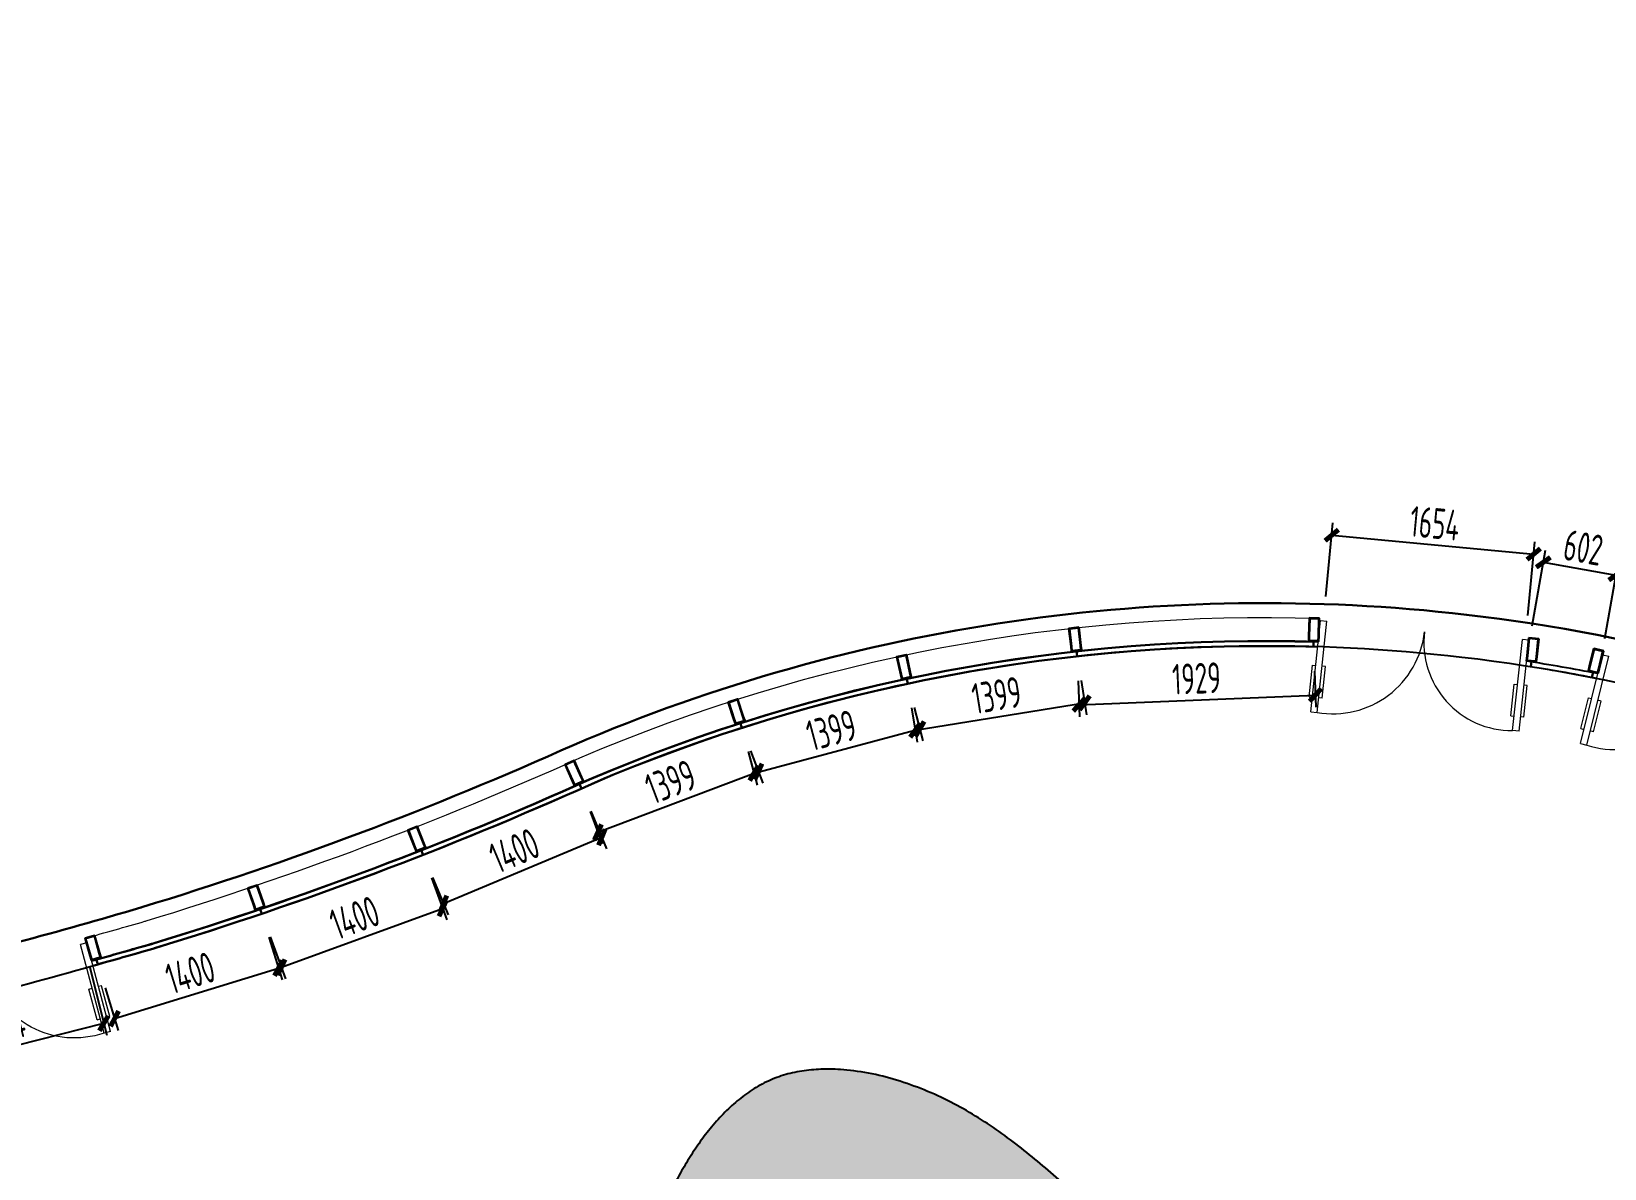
# Model space of a CAD drawing. Extents: x -936 to 12807311, y 101 to 1511157.
# Drawn here: x 12292821 to 12305648, y 1233071 to 1242342 of the extents above; entities that cross this region are included whole.
import ezdxf

# ---------------------------------------------------------------- set-up
doc = ezdxf.new("R2010")
doc.units = 0
doc.header["$LTSCALE"] = 1000
doc.header["$MEASUREMENT"] = 0
for name, color, linetype, lineweight in [('PX-GLAZ-F2$0$PX-GLAZ-F2$0$_EDO-ALUMINIUM-SECTION', 90, 'Continuous', 30), ('PX-GLAZ-F2$0$PX-GLAZ-F2$0$_EDO-ALUMINIUM-VIEW', 94, 'Continuous', 18), ('PX-GLAZ-F2$0$PX-GLAZ-F2$0$_EDO-GLASS-SECTION', 130, 'Continuous', 30), ('PX-GLAZ-F2$0$PX-GLAZ-F2$0$PX-GLAZ-F2$0$板边线', 36, 'Continuous', 30), ('PX-GLAZ-F2$0$PX-GLAZ-F2$0$WINDOW', 4, 'Continuous', 5)]:
    doc.layers.add(name, color=color, linetype=linetype, lineweight=lineweight)
for name, color, linetype in [('PX-GLAZ-F2$0$PX-GLAZ-F2$0$CURTWALL', 4, 'Continuous'), ('PX-GLAZ-F2$0$PX-GLAZ-F2$0$PX-GLAZ-F2$0$幕墙线', 104, 'Continuous'), ('PX-GLAZ-F2$0$PX-GLAZ-F2$0$绿化', 3, 'Continuous'), ('PX-GLAZ-F2$0$PX-PLAN-F2-T1$0$A-DIMS-150', 1, 'Continuous'), ('PX-GLAZ-F2$0$绿化', 3, 'Continuous')]:
    doc.layers.add(name, color=color, linetype=linetype)
doc.styles.add('PX-GLAZ-F2$0$PX-PLAN-F2-T1$0$XD2008_T3', font='xd-hzs.shx', dxfattribs={"width": 0.7, "bigfont": 'xd-hztxt.shx'})
doc.dimstyles.new('PX-GLAZ-F2$0$PX-PLAN-F2-T1$0$XD300$0&&100', dxfattribs={"dimtxt": 250, "dimasz": 100, "dimexe": 100, "dimexo": 200, "dimgap": 50, "dimtad": 1, "dimdec": 0, "dimzin": 0, "dimdsep": 46, "dimtxsty": 'PX-GLAZ-F2$0$PX-PLAN-F2-T1$0$XD2008_T3', "dimblk": 'PX-GLAZ-F2$0$PX-PLAN-F2-T1$0$_ArchTick', "dimcen": 0.09, "dimclrt": 4, "dimazin": 2, "dimtfac": 1, "dimtdec": 0, "dimtix": 1, "dimtmove": 2, "dimatfit": 3, "dimfxl": 0, "dimtolj": 1, "dimtzin": 0, "dimarcsym": 0})

# ---------------------------------------------------------------- blocks, each defined once
blk = doc.blocks.new('PX-GLAZ-F2$0$PX-GLAZ-F2$0$$DorLib2D$00000011')
for p, q in [((-0.5333, 0.4576), (-0.5333, -0.009)), ((-0.5333, 0.4576), (-0.5, 0.4576)), ((-0.5, 0.4576), (-0.5, -0.009)), ((0.5001, 0.4709), (0.5001, 0.0042)), ((0.5334, 0.4709), (0.5001, 0.4709)), ((0.5334, 0.4709), (0.5334, 0.0042)), ((-0.55, 0.3829), (-0.5333, 0.3829)), ((-0.4833, 0.3829), (-0.5, 0.3829)), ((0.4834, 0.3962), (0.5001, 0.3962)), ((0.5501, 0.3962), (0.5334, 0.3962)), ((-0.55, 0.2213), (-0.5333, 0.2213)), ((-0.4833, 0.2213), (-0.5, 0.2213)), ((0.4834, 0.2346), (0.5001, 0.2346)), ((0.5501, 0.2346), (0.5334, 0.2346)), ((0.5334, 0.0042), (0.5001, 0.0042)), ((-0.5333, -0.009), (-0.5, -0.009))]:
    blk.add_line(p, q)
at = {"lineweight": 13}
for p, q in [((-0.55, 0.3829), (-0.55, 0.2213)), ((-0.4833, 0.3829), (-0.4833, 0.2213)), ((0.4834, 0.3962), (0.4834, 0.2346)), ((0.5501, 0.3962), (0.5501, 0.2346))]:
    blk.add_line(p, q, dxfattribs=at)
for centre, radius, start, end in [((-0.4495, 0.0109), 0.4496, 359.14966, 96.44547), ((0.4685, 0.0035), 0.4685, 86.13105, 179.90772)]:
    blk.add_arc(centre, radius, start, end, dxfattribs=at)
blk = doc.blocks.new('PX-GLAZ-F2$0$PX-GLAZ-F2$0$标准块')
at = {"layer": 'PX-GLAZ-F2$0$PX-GLAZ-F2$0$_EDO-ALUMINIUM-SECTION'}
blk.add_line((0, 0), (0, -46, 0), dxfattribs=at)
at = {"layer": 'PX-GLAZ-F2$0$PX-GLAZ-F2$0$_EDO-ALUMINIUM-SECTION', "extrusion": (1.58294e-17, 0.001776, 0.999998)}
for points in [[(40, -49), (40, -85), (40, -233), (-40, -233), (-40, -85), (-40, -46), (40, -46)], [(37, -49), (37, -85), (37, -85), (37, -230), (-37, -230), (-37, -85), (-37, -85), (-37, -49), (37, -49)]]:
    blk.add_lwpolyline(points, close=True, dxfattribs=at)
blk = doc.blocks.new('PX-GLAZ-F2$0$PX-PLAN-F2-T1$0$_ArchTick')
at = {"color": 0, "linetype": 'ByBlock', "const_width": 0.4}
blk.add_lwpolyline([(-0.5, -0.5), (0.5, 0.5)], dxfattribs=at)
blk = doc.blocks.new('*D641')
at = {"layer": 'Defpoints', "color": 0, "transparency": 16777216}
for p in [(12305071, 1238081), (12303359, 1237536), (12305005, 1237381)]:
    blk.add_point(p, dxfattribs=at)
at = {"layer": 'PX-GLAZ-F2$0$PX-PLAN-F2-T1$0$A-DIMS-150', "color": 0, "lineweight": -2, "transparency": 16777216}
for p, q in [((12303377, 1237735), (12303433, 1238335)), ((12303424, 1238235), (12305071, 1238081)), ((12305024, 1237580), (12305080, 1238180))]:
    blk.add_line(p, q, dxfattribs=at)
at = {"layer": 'PX-GLAZ-F2$0$PX-PLAN-F2-T1$0$A-DIMS-150', "color": 0, "lineweight": -2, "transparency": 16777216, "xscale": 100, "yscale": 100, "zscale": 100}
for p, rotation in [((12303424, 1238235), 174.6433911364556), ((12305071, 1238081), 354.6433911364556)]:
    blk.add_blockref('PX-GLAZ-F2$0$PX-PLAN-F2-T1$0$_ArchTick', p, dxfattribs=dict(at, rotation=rotation))
at = {"layer": 'PX-GLAZ-F2$0$PX-PLAN-F2-T1$0$A-DIMS-150', "color": 4, "transparency": 16777216, "insert": (12304264, 1238332), "char_height": 250, "attachment_point": 5, "rotation": 354.6434, "style": 'PX-GLAZ-F2$0$PX-PLAN-F2-T1$0$XD2008_T3'}
blk.add_mtext('\\A1;1654', dxfattribs=at)
blk = doc.blocks.new('*D689')
at = {"layer": 'Defpoints', "color": 0, "transparency": 16777216}
for p in [(12293247, 1234904, 41), (12291644, 1234500, 41), (12293411, 1234255)]:
    blk.add_point(p, dxfattribs=at)
at = {"layer": 'PX-GLAZ-F2$0$PX-PLAN-F2-T1$0$A-DIMS-150', "color": 0, "lineweight": -2, "transparency": 16777216}
for p, q in [((12293296, 1234710), (12293435, 1234158)), ((12291693, 1234306), (12291831, 1233754)), ((12291807, 1233851), (12293411, 1234255))]:
    blk.add_line(p, q, dxfattribs=at)
at = {"layer": 'PX-GLAZ-F2$0$PX-PLAN-F2-T1$0$A-DIMS-150', "color": 0, "lineweight": -2, "transparency": 16777216, "xscale": 100, "yscale": 100, "zscale": 100}
for p, rotation in [((12293411, 1234255), 14.13060398115259), ((12291807, 1233851), 194.1306039811525)]:
    blk.add_blockref('PX-GLAZ-F2$0$PX-PLAN-F2-T1$0$_ArchTick', p, dxfattribs=dict(at, rotation=rotation))
at = {"layer": 'PX-GLAZ-F2$0$PX-PLAN-F2-T1$0$A-DIMS-150', "color": 4, "transparency": 16777216, "insert": (12292566, 1234223), "char_height": 250, "attachment_point": 5, "rotation": 14.1306, "style": 'PX-GLAZ-F2$0$PX-PLAN-F2-T1$0$XD2008_T3'}
blk.add_mtext('\\A1;1654', dxfattribs=at)
blk = doc.blocks.new('*D668')
at = {"layer": 'Defpoints', "color": 0, "transparency": 16777216}
for p in [(12305741, 1237909), (12305023, 1237301, 41), (12305616, 1237196, 41)]:
    blk.add_point(p, dxfattribs=at)
at = {"layer": 'PX-GLAZ-F2$0$PX-PLAN-F2-T1$0$A-DIMS-150', "color": 0, "lineweight": -2, "transparency": 16777216}
for p, q in [((12305058, 1237497), (12305166, 1238112)), ((12305149, 1238014), (12305741, 1237909)), ((12305650, 1237393), (12305759, 1238008))]:
    blk.add_line(p, q, dxfattribs=at)
at = {"layer": 'PX-GLAZ-F2$0$PX-PLAN-F2-T1$0$A-DIMS-150', "color": 0, "lineweight": -2, "transparency": 16777216, "xscale": 100, "yscale": 100, "zscale": 100}
for p, rotation in [((12305149, 1238014), 170.0166502188412), ((12305741, 1237909), 350.0166502188412)]:
    blk.add_blockref('PX-GLAZ-F2$0$PX-PLAN-F2-T1$0$_ArchTick', p, dxfattribs=dict(at, rotation=rotation))
at = {"layer": 'PX-GLAZ-F2$0$PX-PLAN-F2-T1$0$A-DIMS-150', "color": 4, "transparency": 16777216, "insert": (12305475, 1238134), "char_height": 250, "attachment_point": 5, "rotation": 350.0167, "style": 'PX-GLAZ-F2$0$PX-PLAN-F2-T1$0$XD2008_T3'}
blk.add_mtext('\\A1;602', dxfattribs=at)
blk = doc.blocks.new('*D594')
at = {"layer": 'Defpoints', "color": 0, "transparency": 16777216}
for p in [(12298614, 1236665, 41), (12298749, 1236308), (12297305, 1236169, 41)]:
    blk.add_point(p, dxfattribs=at)
at = {"layer": 'PX-GLAZ-F2$0$PX-PLAN-F2-T1$0$A-DIMS-150', "color": 0, "lineweight": -2, "transparency": 16777216}
for p, q in [((12298685, 1236477), (12298785, 1236214)), ((12297440, 1235813), (12298749, 1236308)), ((12297376, 1235982), (12297476, 1235719))]:
    blk.add_line(p, q, dxfattribs=at)
at = {"layer": 'PX-GLAZ-F2$0$PX-PLAN-F2-T1$0$A-DIMS-150', "color": 0, "lineweight": -2, "transparency": 16777216, "xscale": 100, "yscale": 100, "zscale": 100}
for p, rotation in [((12298749, 1236308), 20.7184606398717), ((12297440, 1235813), 200.7184606398717)]:
    blk.add_blockref('PX-GLAZ-F2$0$PX-PLAN-F2-T1$0$_ArchTick', p, dxfattribs=dict(at, rotation=rotation))
at = {"layer": 'PX-GLAZ-F2$0$PX-PLAN-F2-T1$0$A-DIMS-150', "color": 4, "transparency": 16777216, "insert": (12298033, 1236224), "char_height": 250, "attachment_point": 5, "rotation": 20.7185, "style": 'PX-GLAZ-F2$0$PX-PLAN-F2-T1$0$XD2008_T3'}
blk.add_mtext('\\A1;1399', dxfattribs=at)
blk = doc.blocks.new('*D595')
at = {"layer": 'Defpoints', "color": 0, "transparency": 16777216}
for p in [(12299967, 1237025, 41), (12298614, 1236665, 41), (12300065, 1236655)]:
    blk.add_point(p, dxfattribs=at)
at = {"layer": 'PX-GLAZ-F2$0$PX-PLAN-F2-T1$0$A-DIMS-150', "color": 0, "lineweight": -2, "transparency": 16777216}
for p, q in [((12300018, 1236831), (12300091, 1236558)), ((12298713, 1236295), (12300065, 1236655)), ((12298666, 1236471), (12298738, 1236198))]:
    blk.add_line(p, q, dxfattribs=at)
at = {"layer": 'PX-GLAZ-F2$0$PX-PLAN-F2-T1$0$A-DIMS-150', "color": 0, "lineweight": -2, "transparency": 16777216, "xscale": 100, "yscale": 100, "zscale": 100}
for p, rotation in [((12300065, 1236655), 14.91562005188914), ((12298713, 1236295), 194.9156200518891)]:
    blk.add_blockref('PX-GLAZ-F2$0$PX-PLAN-F2-T1$0$_ArchTick', p, dxfattribs=dict(at, rotation=rotation))
at = {"layer": 'PX-GLAZ-F2$0$PX-PLAN-F2-T1$0$A-DIMS-150', "color": 4, "transparency": 16777216, "insert": (12299344, 1236644), "char_height": 250, "attachment_point": 5, "rotation": 14.9156, "style": 'PX-GLAZ-F2$0$PX-PLAN-F2-T1$0$XD2008_T3'}
blk.add_mtext('\\A1;1399', dxfattribs=at)
blk = doc.blocks.new('*D596')
at = {"layer": 'Defpoints', "color": 0, "transparency": 16777216}
for p in [(12301348, 1237248, 41), (12299967, 1237025, 41), (12301409, 1236868)]:
    blk.add_point(p, dxfattribs=at)
at = {"layer": 'PX-GLAZ-F2$0$PX-PLAN-F2-T1$0$A-DIMS-150', "color": 0, "lineweight": -2, "transparency": 16777216}
for p, q in [((12301380, 1237050), (12301425, 1236770)), ((12299998, 1236827), (12300044, 1236547)), ((12300028, 1236645), (12301409, 1236868))]:
    blk.add_line(p, q, dxfattribs=at)
at = {"layer": 'PX-GLAZ-F2$0$PX-PLAN-F2-T1$0$A-DIMS-150', "color": 0, "lineweight": -2, "transparency": 16777216, "xscale": 100, "yscale": 100, "zscale": 100}
for p, rotation in [((12301409, 1236868), 9.167230381192585), ((12300028, 1236645), 189.1672303811926)]:
    blk.add_blockref('PX-GLAZ-F2$0$PX-PLAN-F2-T1$0$_ArchTick', p, dxfattribs=dict(at, rotation=rotation))
at = {"layer": 'PX-GLAZ-F2$0$PX-PLAN-F2-T1$0$A-DIMS-150', "color": 4, "transparency": 16777216, "insert": (12300691, 1236930), "char_height": 250, "attachment_point": 5, "rotation": 9.1672, "style": 'PX-GLAZ-F2$0$PX-PLAN-F2-T1$0$XD2008_T3'}
blk.add_mtext('\\A1;1399', dxfattribs=at)
blk = doc.blocks.new('*D597')
at = {"layer": 'Defpoints', "color": 0, "transparency": 16777216}
for p in [(12303275, 1237326, 41), (12301348, 1237248, 41), (12303291, 1236932)]:
    blk.add_point(p, dxfattribs=at)
at = {"layer": 'PX-GLAZ-F2$0$PX-PLAN-F2-T1$0$A-DIMS-150', "color": 0, "lineweight": -2, "transparency": 16777216}
for p, q in [((12303283, 1237126), (12303295, 1236832)), ((12301356, 1237048), (12301368, 1236753)), ((12301364, 1236853), (12303291, 1236932))]:
    blk.add_line(p, q, dxfattribs=at)
at = {"layer": 'PX-GLAZ-F2$0$PX-PLAN-F2-T1$0$A-DIMS-150', "color": 0, "lineweight": -2, "transparency": 16777216, "xscale": 100, "yscale": 100, "zscale": 100}
for p, rotation in [((12303291, 1236932), 2.3223381693336), ((12301364, 1236853), 182.3223381693336)]:
    blk.add_blockref('PX-GLAZ-F2$0$PX-PLAN-F2-T1$0$_ArchTick', p, dxfattribs=dict(at, rotation=rotation))
at = {"layer": 'PX-GLAZ-F2$0$PX-PLAN-F2-T1$0$A-DIMS-150', "color": 4, "transparency": 16777216, "insert": (12302321, 1237067), "char_height": 250, "attachment_point": 5, "rotation": 2.3223, "style": 'PX-GLAZ-F2$0$PX-PLAN-F2-T1$0$XD2008_T3'}
blk.add_mtext('\\A1;1929', dxfattribs=at)
blk = doc.blocks.new('*D598')
at = {"layer": 'Defpoints', "color": 0, "transparency": 16777216}
for p in [(12294699, 1235149, 41), (12293362, 1234736, 41), (12294836, 1234705)]:
    blk.add_point(p, dxfattribs=at)
at = {"layer": 'PX-GLAZ-F2$0$PX-PLAN-F2-T1$0$A-DIMS-150', "color": 0, "lineweight": -2, "transparency": 16777216}
for p, q in [((12294758, 1234958), (12294866, 1234610)), ((12293499, 1234293), (12294836, 1234705)), ((12293421, 1234545), (12293528, 1234197))]:
    blk.add_line(p, q, dxfattribs=at)
at = {"layer": 'PX-GLAZ-F2$0$PX-PLAN-F2-T1$0$A-DIMS-150', "color": 0, "lineweight": -2, "transparency": 16777216, "xscale": 100, "yscale": 100, "zscale": 100}
for p, rotation in [((12294836, 1234705), 17.15475682215699), ((12293499, 1234293), 197.154756822157)]:
    blk.add_blockref('PX-GLAZ-F2$0$PX-PLAN-F2-T1$0$_ArchTick', p, dxfattribs=dict(at, rotation=rotation))
at = {"layer": 'PX-GLAZ-F2$0$PX-PLAN-F2-T1$0$A-DIMS-150', "color": 4, "transparency": 16777216, "insert": (12294116, 1234666), "char_height": 250, "attachment_point": 5, "rotation": 17.1548, "style": 'PX-GLAZ-F2$0$PX-PLAN-F2-T1$0$XD2008_T3'}
blk.add_mtext('\\A1;1400', dxfattribs=at)
blk = doc.blocks.new('*D599')
at = {"layer": 'Defpoints', "color": 0, "transparency": 16777216}
for p in [(12296014, 1235629, 41), (12294699, 1235149, 41), (12296174, 1235192)]:
    blk.add_point(p, dxfattribs=at)
at = {"layer": 'PX-GLAZ-F2$0$PX-PLAN-F2-T1$0$A-DIMS-150', "color": 0, "lineweight": -2, "transparency": 16777216}
for p, q in [((12296083, 1235441), (12296208, 1235098)), ((12294859, 1234712), (12296174, 1235192)), ((12294768, 1234961), (12294893, 1234618))]:
    blk.add_line(p, q, dxfattribs=at)
at = {"layer": 'PX-GLAZ-F2$0$PX-PLAN-F2-T1$0$A-DIMS-150', "color": 0, "lineweight": -2, "transparency": 16777216, "xscale": 100, "yscale": 100, "zscale": 100}
for p, rotation in [((12296174, 1235192), 20.05042524672128), ((12294859, 1234712), 200.0504252467213)]:
    blk.add_blockref('PX-GLAZ-F2$0$PX-PLAN-F2-T1$0$_ArchTick', p, dxfattribs=dict(at, rotation=rotation))
at = {"layer": 'PX-GLAZ-F2$0$PX-PLAN-F2-T1$0$A-DIMS-150', "color": 4, "transparency": 16777216, "insert": (12295456, 1235116), "char_height": 250, "attachment_point": 5, "rotation": 20.0504, "style": 'PX-GLAZ-F2$0$PX-PLAN-F2-T1$0$XD2008_T3'}
blk.add_mtext('\\A1;1400', dxfattribs=at)
blk = doc.blocks.new('*D600')
at = {"layer": 'Defpoints', "color": 0, "transparency": 16777216}
for p in [(12297305, 1236169, 41), (12297472, 1235772), (12296014, 1235629, 41)]:
    blk.add_point(p, dxfattribs=at)
at = {"layer": 'PX-GLAZ-F2$0$PX-PLAN-F2-T1$0$A-DIMS-150', "color": 0, "lineweight": -2, "transparency": 16777216}
for p, q in [((12297383, 1235985), (12297511, 1235679)), ((12296181, 1235231), (12297472, 1235772)), ((12296091, 1235444), (12296219, 1235139))]:
    blk.add_line(p, q, dxfattribs=at)
at = {"layer": 'PX-GLAZ-F2$0$PX-PLAN-F2-T1$0$A-DIMS-150', "color": 0, "lineweight": -2, "transparency": 16777216, "xscale": 100, "yscale": 100, "zscale": 100}
for p, rotation in [((12297472, 1235772), 22.72506061701993), ((12296181, 1235231), 202.72506061702)]:
    blk.add_blockref('PX-GLAZ-F2$0$PX-PLAN-F2-T1$0$_ArchTick', p, dxfattribs=dict(at, rotation=rotation))
at = {"layer": 'PX-GLAZ-F2$0$PX-PLAN-F2-T1$0$A-DIMS-150', "color": 4, "transparency": 16777216, "insert": (12296759, 1235663), "char_height": 250, "attachment_point": 5, "rotation": 22.7251, "style": 'PX-GLAZ-F2$0$PX-PLAN-F2-T1$0$XD2008_T3'}
blk.add_mtext('\\A1;1400', dxfattribs=at)
blk = doc.blocks.new('PX-GLAZ-F2')
at = {"layer": 'PX-GLAZ-F2$0$绿化', "ltscale": 100}
h = blk.add_hatch(dxfattribs=at)
h.set_pattern_fill('CROSS', color=256, scale=200)
h.set_pattern_definition([(0, (0, 0), (317.5, 317.5), [158.75, -476.25]), (90, (79.38, -79.38), (-317.5, 317.5), [158.75, -476.25])])
edge = h.paths.add_edge_path()
edge.add_spline(control_points=[(12248706, 1227659.1), (12249131.2, 1228506.9), (12249645.7, 1229303.6), (12250243.3, 1230039.9)], knot_values=[0, 0, 0, 0, 0.216924, 0.216924, 0.216924, 0.216924], weights=[1, 0.9960825, 0.9960825, 1], degree=3, periodic=0)
edge.add_spline(control_points=[(12250243.3, 1230039.9), (12252309.9, 1232880.9), (12254376.5, 1235721.8), (12256443.1, 1238562.8)], knot_values=[0.216924, 0.216924, 0.216924, 0.216924, 1.216924, 1.216924, 1.216924, 1.216924], weights=[1, 1, 1, 1], degree=3, periodic=0)
edge.add_spline(control_points=[(12256443.1, 1238562.8), (12256855.1, 1239129.1), (12257479, 1239447.2), (12258179.2, 1239448.1)], knot_values=[1.216924, 1.216924, 1.216924, 1.216924, 2.1576116, 2.1576116, 2.1576116, 2.1576116], weights=[1, 0.9276084, 0.9276084, 1], degree=3, periodic=0)
edge.add_spline(control_points=[(12258179.2, 1239448.1), (12258879.5, 1239448.9), (12259504.2, 1239132.3), (12259917.5, 1238567)], knot_values=[2.1576116, 2.1576116, 2.1576116, 2.1576116, 3.0982992, 3.0982992, 3.0982992, 3.0982992], weights=[1, 0.9276084, 0.9276084, 1], degree=3, periodic=0)
edge.add_spline(control_points=[(12259917.5, 1238567), (12260548, 1237710.5), (12261178.5, 1236854), (12261808.9, 1235997.5)], knot_values=[3.0982992, 3.0982992, 3.0982992, 3.0982992, 4.0982992, 4.0982992, 4.0982992, 4.0982992], weights=[1, 1, 1, 1], degree=3, periodic=0)
edge.add_spline(control_points=[(12261808.9, 1235997.5), (12263521.2, 1233671.3), (12265804.9, 1231902.8), (12268485.4, 1230826.9)], knot_values=[4.0982992, 4.0982992, 4.0982992, 4.0982992, 4.6528594, 4.6528594, 4.6528594, 4.6528594], weights=[1, 0.9745357, 0.9745357, 1], degree=3, periodic=0)
edge.add_spline(control_points=[(12268485.4, 1230826.9), (12268662.4, 1231007.2), (12268731.6, 1231250.2), (12268676.3, 1231496.7)], knot_values=[4.6528594, 4.6528594, 4.6528594, 4.6528594, 5.6498533, 5.6498533, 5.6498533, 5.6498533], weights=[1, 0.9188681, 0.9188681, 1], degree=3, periodic=0)
edge.add_spline(control_points=[(12268676.3, 1231496.7), (12268617.1, 1231738.6), (12268468.8, 1231938.7), (12268254.4, 1232065.5)], knot_values=[5.6498533, 5.6498533, 5.6498533, 5.6498533, 6.4465126, 6.4465126, 6.4465126, 6.4465126], weights=[1, 0.9478068, 0.9478068, 1], degree=3, periodic=0)
edge.add_spline(control_points=[(12268254.4, 1232065.5), (12267103.1, 1232776.1), (12266083.6, 1233665.5), (12265223.4, 1234709.7)], knot_values=[6.4465126, 6.4465126, 6.4465126, 6.4465126, 6.7752636, 6.7752636, 6.7752636, 6.7752636], weights=[1, 0.9910138, 0.9910138, 1], degree=3, periodic=0)
edge.add_spline(control_points=[(12265223.4, 1234709.7), (12264096, 1236051.5), (12262129.6, 1238391.9), (12260372, 1242231), (12256480.6, 1243543.3), (12252849.4, 1241495), (12250340.6, 1238037), (12248070.6, 1234565), (12247519.7, 1230670.2), (12248353, 1228555.3), (12248706, 1227659.1)], knot_values=[6.7752636, 6.7752636, 6.7752636, 6.7752636, 5292.8749688, 9226.3852839, 12034.2999802, 16515.783225, 20509.8368597, 24941.2220346, 28831.152857, 31691.1016259, 31691.1016259, 31691.1016259, 31691.1016259], weights=[1, 1, 1, 1, 1, 1, 1, 1, 1, 1, 1], degree=3, periodic=0)
edge = h.paths.add_edge_path()
edge.add_line((12350572.1, 1250171.9), (12345847.5, 1250548.3))
edge.add_line((12345847.5, 1250548.3), (12342141.8, 1229321))
edge.add_arc((12336175.4, 1230692.1), 6121.9, 302.60421, 347.05847, ccw=False)
edge.add_arc((12345389.7, 1216855.3), 10503.8, 124.27677, 148.99986)
edge.add_arc((12344287.8, 1217517.4), 9218.3, 148.99986, 195.78563)
edge.add_arc((12226671.4, 1184267.2), 113007.7, 14.3349, 15.785626, ccw=False)
edge.add_arc((12324166, 1209181.5), 12380.1, -17.80782, 14.3349, ccw=False)
edge.add_line((12335952.9, 1205395.4), (12334257.7, 1200117.8))
edge.add_arc((12334246.6, 1197712), 2405.9, 11.27506, 89.73573, ccw=False)
edge.add_arc((12335021.7, 1197866.5), 1615.6, -9.56278, 11.27506, ccw=False)
edge.add_arc((12318788.1, 1200601.3), 18077.9, 349.66451, 350.43722, ccw=False)
edge.add_line((12336572.7, 1197357.9), (12337158.7, 1197228.4))
edge.add_line((12337158.7, 1197228.4), (12338932.8, 1205257.3))
edge.add_arc((12331756, 1206843.1), 7350, 347.53975, 385.14259)
edge.add_line((12338409.6, 1209966), (12337135.1, 1212681.5))
edge.add_arc((12343155, 1215506.9), 6650, 136.3842, 205.14259, ccw=False)
edge.add_line((12338340.5, 1220094.1), (12341350.4, 1223253.1))
edge.add_arc((12336029.1, 1228323.2), 7350, 316.3842, 350.09754)
edge.add_line((12343269.6, 1227059.2), (12347090.2, 1248944.5))
edge.add_line((12347090.2, 1248944.5), (12351754.6, 1248573))
edge.add_arc((12350316, 1248745.8), 1448.9, 353.14964, 439.81841)
edge = h.paths.add_edge_path()
edge.add_line((12329890.5, 1220636.8), (12332760, 1212631.4))
edge.add_line((12332760, 1212631.4), (12329676.6, 1211775.2))
edge.add_line((12329676.6, 1211775.2), (12331314.6, 1212230))
edge.add_line((12331314.6, 1212230), (12332557.8, 1207752.6))
edge.add_line((12332557.8, 1207752.6), (12330392.5, 1207151.4))
edge.add_arc((12335853.3, 1214426.6), 9096.6, 186.95866, 233.10806, ccw=False)
edge.add_arc((12340898.8, 1215042.4), 14179.5, 162.97302, 186.95866, ccw=False)
edge.add_arc((12329376.2, 1218571.1), 2128.8, 76.01983, 162.97302, ccw=False)
edge = h.paths.add_edge_path()
edge.add_spline(control_points=[(12297159.8, 1230058.2), (12297328.4, 1230848.4), (12297611.5, 1232175), (12298661.8, 1234113.7), (12300752.4, 1233643.1), (12302179.5, 1231710.5), (12305502.7, 1231446.7), (12308858, 1230950.4), (12312135.6, 1229259.9), (12315220.2, 1226420), (12318080.9, 1222865.1), (12322418.9, 1219690.6), (12322542.4, 1214282.7), (12320895.5, 1209063.7), (12315723.8, 1207150.9), (12311909, 1207413.1), (12309758.9, 1207758.4), (12309129.1, 1207859.5), (12310995.9, 1207584.2), (12312844.4, 1207963.6), (12314451.8, 1208952), (12317354.8, 1210737), (12318732.3, 1213854), (12318097.8, 1217202.3), (12317569.7, 1221919.1), (12314841.7, 1225803.1), (12310583.9, 1227900.3), (12307035.2, 1229914.1), (12303029.1, 1230689.2), (12298985.3, 1230144.5), (12298893.7, 1229984.7), (12298802.1, 1229824.9), (12298710.5, 1229665.1), (12298697.1, 1229625.6), (12298683.7, 1229586), (12298670.3, 1229546.5), (12298166.8, 1229717.1), (12297663.3, 1229887.7), (12297159.8, 1230058.2)], knot_values=[0, 0, 0, 0, 2509.7004078, 4213.3598332, 5630.1776835, 7984.5189108, 11137.8176945, 14924.0914678, 18297.5573608, 21965.6588708, 27403.8026942, 32175.7889264, 37032.3805134, 42474.2608416, 47438.6991661, 52055.119781, 53967.6326245, 53967.6326245, 53967.6326245, 53968.3303403, 53968.3303403, 53968.3303403, 53969.5371147, 53969.5371147, 53969.5371147, 53970.5387264, 53970.5387264, 53970.5387264, 53971.188756, 53971.188756, 53971.188756, 53972.188756, 53972.188756, 53972.188756, 53973.188756, 53973.188756, 53973.188756, 53974.188756, 53974.188756, 53974.188756, 53974.188756], weights=[1, 1, 1, 1, 1, 1, 1, 1, 1, 1, 1, 1, 1, 1, 1, 1, 1, 1, 0.9598425, 0.9598425, 1, 0.8822789, 0.8822789, 1, 0.9181306, 0.9181306, 1, 0.9650973, 0.9650973, 1, 1, 1, 1, 1, 1, 1, 1, 1, 1], degree=3, periodic=0)
edge = h.paths.add_edge_path()
edge.add_arc((12264417, 1231062), 31784.2, 288.69408, 306.13039)
edge.add_arc((12282712.2, 1205688.8), 536.1, 326.20587, 388.29705)
edge.add_arc((12282257.3, 1205342), 1104.7, 32.95484, 44.08798)
edge.add_arc((12296904.8, 1178998.3), 30446.8, 117.06634, 124.81688)
edge.add_arc((12270335.2, 1229379), 26995.3, 242.81788, 289.89359, ccw=False)
edge.add_arc((12269712.4, 1219643.1), 18465.3, 214.97876, 230.64533, ccw=False)
edge.add_arc((12280518, 1228316.3), 32304.1, 208.46123, 216.59643, ccw=False)
edge.add_line((12252118.2, 1212921.4), (12251073.7, 1212284.2))
edge.add_arc((12251548.3, 1211765), 703.4, 132.4299, 196.5559)
edge.add_arc((12269478.4, 1221332.5), 21012.7, 207.7011, 284.11957)
edge = h.paths.add_edge_path()
edge.add_arc((12233920.3, 1265851.6), 16144.8, -7.15606, 23.05907, ccw=False)
edge.add_arc((12272144.2, 1259604.6), 22605.3, 169.19974, 186.44518)
edge.add_line((12249681.8, 1257067.1), (12250208.3, 1252638.7))
edge.add_line((12250208.3, 1252638.7), (12250862.7, 1252716.6))
edge.add_arc((12273478.7, 1255109.2), 22742.2, 165.02933, 186.03914, ccw=False)
edge.add_arc((12521635.5, 1188752), 279617.8, 164.395979, 165.029333, ccw=False)
edge.add_arc((12246304.4, 1265646.6), 6249.3, 344.39598, 373.49578)
edge.add_arc((12241392.1, 1264467.7), 11301.1, 13.49578, 45.22187)
edge.add_line((12249352.2, 1272489.7), (12248777.5, 1272176.5))
edge.add_spline(control_points=[(12272311.3, 1185673.5), (12273059.3, 1190105.5), (12273807.4, 1194537.4), (12273916.6, 1195057.1), (12273551.9, 1195443.1), (12273187.2, 1195829.1), (12272662.2, 1195749.5), (12269776.4, 1195164.7), (12266890.5, 1194579.8), (12265653.8, 1194222), (12265338.4, 1192973.8), (12264835.5, 1189992.8), (12264332.5, 1187011.7), (12264187.7, 1185999.1), (12265170.5, 1185715.3), (12268131.7, 1185215.7), (12271092.9, 1184716.1), (12272121.2, 1184661.4), (12272311.3, 1185673.5)], knot_values=[0, 0, 0, 1, 1, 1.9642314, 1.9642314, 2.9284628, 2.9284628, 3.9284628, 3.9284628, 4.9701511, 4.9701511, 5.9701511, 5.9701511, 7.4018385, 7.4018385, 8.4018385, 8.4018385, 9.840172, 9.840172, 9.840172], weights=[1, 1, 1, 0.886016, 1, 0.886016, 1, 1, 1, 0.8673994, 1, 1, 1, 0.7545398, 1, 1, 1, 0.7523549, 1], degree=2, periodic=0)
at = {"layer": 'PX-GLAZ-F2$0$PX-GLAZ-F2$0$_EDO-ALUMINIUM-VIEW', "elevation": 41.4}
for points in [[(12293260, 1234949.1, 0.0013838), (12293746.9, 1235087, 0.0070859), (12293756.8, 1235090.1, 0.031776), (12297293.7, 1236419.4, -0.1093535), (12303319.5, 1237557.6, -0.1093535)], [(12293310.5, 1234769.1, 0.0013848), (12293798.7, 1234907.3, 0.0065589), (12293812.5, 1234911.6, 0.0317507), (12297368.9, 1236248.1, -0.1093224), (12303313.7, 1237370.7, -0.1093224)]]:
    blk.add_lwpolyline(points, format="xyb", dxfattribs=at)
at = {"layer": 'PX-GLAZ-F2$0$PX-GLAZ-F2$0$_EDO-GLASS-SECTION', "elevation": 41.4}
for points in [[(12293312.1, 1234763.3, 0.0013849), (12293800.3, 1234901.6, 0.0065484), (12293814.3, 1234905.8, 0.0317499), (12297371.3, 1236242.6, -0.1093214), (12303313.5, 1237364.7, -0.1093214)], [(12293322.4, 1234724.6, 0.001389), (12293811.6, 1234863.2, 0.0063939), (12293826.2, 1234867.6, 0.0317448), (12297387.4, 1236206, -0.1092601), (12303309.2, 1237324.8, -0.1092601)]]:
    blk.add_lwpolyline(points, format="xyb", dxfattribs=at)
at = {"layer": 'PX-GLAZ-F2$0$PX-GLAZ-F2$0$CURTWALL'}
for radius in [15662, 15622]:
    blk.add_arc((12302605.6, 1221731.8, 41.4), radius, 79.0101, 81.16107, dxfattribs=at)
at = {"layer": 'PX-GLAZ-F2$0$PX-GLAZ-F2$0$PX-GLAZ-F2$0$幕墙线'}
blk.add_lwpolyline([(12339999.3, 1234005.5, -0.1668673), (12336329.7, 1228647.9), (12334035.2, 1226941.2, -0.0909112), (12330800.7, 1225345.7, -0.0517067), (12327644.4, 1224792.2, -0.1801654), (12317237.5, 1227855.1, -0.1037008), (12314801.3, 1230625, 0.1532826), (12308519.2, 1236139.9, 0.0753554), (12304483.8, 1237238.6, 0.1306844), (12297386.6, 1236206, -0.0317448), (12293825.5, 1234867.6, -0.0063959), (12293810.8, 1234863.1, -0.0125051), (12291784.2, 1234317.5, -0.0111214), (12291067.5, 1234160.5, -0.0125123), (12288997.3, 1233808.4, -0.0001439), (12283166, 1232967.8, 0.0001541), (12281086.9, 1232668.1, -0.1988835), (12268924.1, 1235762.8, -0.0320784)], format="xyb", dxfattribs=at)
at = {"layer": 'PX-GLAZ-F2$0$PX-GLAZ-F2$0$PX-GLAZ-F2$0$板边线', "color": 30}
blk.add_lwpolyline([(12269133.6, 1236043.1, 0.1988835), (12281036.8, 1233014.5, -0.0001541), (12283116.2, 1233314.2, 0.0001439), (12288947.2, 1234154.8, 0.0125123), (12291000.2, 1234504, 0.0111214), (12291701.7, 1234657.7, 0.0125123), (12293712.6, 1235199.1, 0.0088247), (12293720.9, 1235201.6, 0.0317934), (12297245.9, 1236526.4, -0.1307427), (12304524.1, 1237586.3, -0.0753554), (12308660.7, 1236460, -0.1533826), (12315103.3, 1230802, 0.1038591), (12317447.3, 1228135.3, 0.1801654), (12327619.8, 1225141.4, 0.0517067), (12330705, 1225682.4, 0.0909112), (12333826.3, 1227222), (12336120.8, 1228928.7, 0.1931409), (12339875.3, 1235057.3), (12340371.6, 1237982.8), (12340818.6, 1240631.9, 0.0099037), (12341165.7, 1242689)], format="xyb", dxfattribs=at)
at = {"layer": 'PX-GLAZ-F2$0$PX-GLAZ-F2$0$PX-GLAZ-F2$0$板边线'}
blk.add_lwpolyline([(12269133.6, 1236043.1, 0.1988835), (12281036.8, 1233014.5, -0.0001541), (12283116.2, 1233314.2, 0.0001439), (12288947.2, 1234154.8, 0.0125123), (12291000.2, 1234504, 0.0111214), (12291701.7, 1234657.7, 0.0125123), (12293712.6, 1235199.1, 0.0088247), (12293720.9, 1235201.6, 0.0317934), (12297245.9, 1236526.4, -0.1307427), (12304524.1, 1237586.3, -0.0753554), (12308660.7, 1236460, -0.1533826), (12315103.3, 1230802, 0.1038591), (12317447.3, 1228135.3, 0.1801654), (12327619.8, 1225141.4, 0.0517067), (12330705, 1225682.4, 0.0909112), (12333826.3, 1227222), (12336120.8, 1228928.7, 0.1931409), (12339875.3, 1235057.3), (12340371.6, 1237982.8), (12340818.6, 1240631.9, 0.0099037), (12341165.7, 1242689)], format="xyb", dxfattribs=at)
at = {"layer": 'PX-GLAZ-F2$0$PX-GLAZ-F2$0$绿化', "ltscale": 100}
blk.add_rational_spline([(12297159.8, 1230058.2, -0.1), (12297328.4, 1230848.4, -0.1), (12297611.5, 1232175, -0.1), (12298661.8, 1234113.7, -0.1), (12300752.4, 1233643.1, -0.1), (12302179.5, 1231710.5, -0.1), (12305502.7, 1231446.7, -0.1), (12308858, 1230950.4, -0.1), (12312135.6, 1229259.9, -0.1), (12315220.2, 1226420, -0.1), (12318080.9, 1222865.1, -0.1), (12322418.9, 1219690.6, -0.1), (12322542.4, 1214282.7, -0.1), (12320895.5, 1209063.7, -0.1), (12315723.8, 1207150.9, -0.1), (12311909, 1207413.1, -0.1), (12309758.9, 1207758.4, -0.1), (12309129.1, 1207859.5, -0.1), (12310995.9, 1207584.2, -0.1), (12312844.4, 1207963.6, -0.1), (12314451.8, 1208952, -0.1), (12317354.8, 1210737, -0.1), (12318732.3, 1213854, -0.1), (12318097.8, 1217202.3, -0.1), (12317569.7, 1221919.1, -0.1), (12314841.7, 1225803.1, -0.1), (12310583.9, 1227900.3, -0.1), (12307035.2, 1229914.1, -0.1), (12303029.1, 1230689.2, -0.1), (12298985.3, 1230144.5, -0.1), (12298893.7, 1229984.7, -0.1), (12298802.1, 1229824.9, -0.1), (12298710.5, 1229665.1, -0.1), (12298697.1, 1229625.6, -0.1), (12298683.7, 1229586, -0.1), (12298670.3, 1229546.5, -0.1), (12298166.8, 1229717.1, -0.1), (12297663.3, 1229887.7, -0.1), (12297159.8, 1230058.2, -0.1)], [1, 1, 1, 1, 1, 1, 1, 1, 1, 1, 1, 1, 1, 1, 1, 1, 1, 1, 0.959842486591, 0.959842486591, 1, 0.882278885084, 0.882278885084, 1, 0.918130612807, 0.918130612807, 1, 0.965097334006, 0.965097334006, 1, 1, 1, 1, 1, 1, 1, 1, 1, 1], degree=3, knots=[0, 0, 0, 0, 2509.7004078, 4213.3598332, 5630.1776835, 7984.5189108, 11137.8176945, 14924.0914678, 18297.5573608, 21965.6588708, 27403.8026942, 32175.7889264, 37032.3805134, 42474.2608416, 47438.6991661, 52055.119781, 53967.6326245, 53967.6326245, 53967.6326245, 53968.3303403, 53968.3303403, 53968.3303403, 53969.5371147, 53969.5371147, 53969.5371147, 53970.5387264, 53970.5387264, 53970.5387264, 53971.188756, 53971.188756, 53971.188756, 53972.188756, 53972.188756, 53972.188756, 53973.188756, 53973.188756, 53973.188756, 53974.188756, 53974.188756, 53974.188756, 53974.188756], dxfattribs=at)
at = {"layer": 'PX-GLAZ-F2$0$绿化', "ltscale": 100}
blk.add_rational_spline([(12297159.8, 1230058.2, -0.1), (12297328.4, 1230848.4, -0.1), (12297611.5, 1232175, -0.1), (12298661.8, 1234113.7, -0.1), (12300752.4, 1233643.1, -0.1), (12302179.5, 1231710.5, -0.1), (12305502.7, 1231446.7, -0.1), (12308858, 1230950.4, -0.1), (12312135.6, 1229259.9, -0.1), (12315220.2, 1226420, -0.1), (12318080.9, 1222865.1, -0.1), (12322418.9, 1219690.6, -0.1), (12322542.4, 1214282.7, -0.1), (12320895.5, 1209063.7, -0.1), (12315723.8, 1207150.9, -0.1), (12311909, 1207413.1, -0.1), (12309758.9, 1207758.4, -0.1), (12309129.1, 1207859.5, -0.1), (12310995.9, 1207584.2, -0.1), (12312844.4, 1207963.6, -0.1), (12314451.8, 1208952, -0.1), (12317354.8, 1210737, -0.1), (12318732.3, 1213854, -0.1), (12318097.8, 1217202.3, -0.1), (12317569.7, 1221919.1, -0.1), (12314841.7, 1225803.1, -0.1), (12310583.9, 1227900.3, -0.1), (12307035.2, 1229914.1, -0.1), (12303029.1, 1230689.2, -0.1), (12298985.3, 1230144.5, -0.1), (12298893.7, 1229984.7, -0.1), (12298802.1, 1229824.9, -0.1), (12298710.5, 1229665.1, -0.1), (12298697.1, 1229625.6, -0.1), (12298683.7, 1229586, -0.1), (12298670.3, 1229546.5, -0.1), (12298166.8, 1229717.1, -0.1), (12297663.3, 1229887.7, -0.1), (12297159.8, 1230058.2, -0.1)], [1, 1, 1, 1, 1, 1, 1, 1, 1, 1, 1, 1, 1, 1, 1, 1, 1, 1, 0.959842486591, 0.959842486591, 1, 0.882278885084, 0.882278885084, 1, 0.918130612807, 0.918130612807, 1, 0.965097334006, 0.965097334006, 1, 1, 1, 1, 1, 1, 1, 1, 1, 1], degree=3, knots=[0, 0, 0, 0, 2509.7004078, 4213.3598332, 5630.1776835, 7984.5189108, 11137.8176945, 14924.0914678, 18297.5573608, 21965.6588708, 27403.8026942, 32175.7889264, 37032.3805134, 42474.2608416, 47438.6991661, 52055.119781, 53967.6326245, 53967.6326245, 53967.6326245, 53968.3303403, 53968.3303403, 53968.3303403, 53969.5371147, 53969.5371147, 53969.5371147, 53970.5387264, 53970.5387264, 53970.5387264, 53971.188756, 53971.188756, 53971.188756, 53972.188756, 53972.188756, 53972.188756, 53973.188756, 53973.188756, 53973.188756, 53974.188756, 53974.188756, 53974.188756, 53974.188756], dxfattribs=at)
at = {"layer": 'PX-GLAZ-F2$0$PX-GLAZ-F2$0$_EDO-ALUMINIUM-SECTION', "extrusion": (0.000349296, 0.000804297, 1), "xscale": -1.000000000000003, "rotation": 186.7511822763313}
blk.add_blockref('PX-GLAZ-F2$0$PX-GLAZ-F2$0$标准块', (12301347.4, 1237243.8, 5333.3), dxfattribs=at)
at = {"layer": 'PX-GLAZ-F2$0$PX-GLAZ-F2$0$_EDO-ALUMINIUM-SECTION', "extrusion": (0.000463556, 0.000744324, 1), "xscale": -1.000000000000006, "rotation": 178.3116894320818}
blk.add_blockref('PX-GLAZ-F2$0$PX-GLAZ-F2$0$标准块', (12303273.9, 1237321.2, 6665.6), dxfattribs=at)
at = {"layer": 'PX-GLAZ-F2$0$PX-GLAZ-F2$0$_EDO-ALUMINIUM-SECTION', "extrusion": (0.00066636, 0.001715, 0.999998), "xscale": -1, "rotation": 173.9085232671659}
blk.add_blockref('PX-GLAZ-F2$0$PX-GLAZ-F2$0$标准块', (12305044.5, 1237145.8, 10363), dxfattribs=at)
at = {"layer": 'PX-GLAZ-F2$0$PX-GLAZ-F2$0$_EDO-ALUMINIUM-SECTION', "extrusion": (0.000266981, 0.000835238, 1), "xscale": -1.000000000000018, "rotation": 192.4995736071277}
blk.add_blockref('PX-GLAZ-F2$0$PX-GLAZ-F2$0$标准块', (12299966.1, 1237021.5, 4358.4), dxfattribs=at)
at = {"layer": 'PX-GLAZ-F2$0$PX-GLAZ-F2$0$_EDO-ALUMINIUM-SECTION', "extrusion": (0.000893741, 0.001609, 0.999998), "xscale": -1, "rotation": 166.0813416989916}
blk.add_blockref('PX-GLAZ-F2$0$PX-GLAZ-F2$0$标准块', (12305539.6, 1237055.5, 13029.2), dxfattribs=at)
at = {"layer": 'PX-GLAZ-F2$0$PX-GLAZ-F2$0$_EDO-ALUMINIUM-SECTION', "extrusion": (0.000181981, 0.000857779, 1), "xscale": -1.000000000000025, "rotation": 198.2479651942742}
blk.add_blockref('PX-GLAZ-F2$0$PX-GLAZ-F2$0$标准块', (12298614.1, 1236662.1, 3340.3), dxfattribs=at)
at = {"layer": 'PX-GLAZ-F2$0$PX-GLAZ-F2$0$_EDO-ALUMINIUM-SECTION', "extrusion": (9.09205e-05, 0.000872144, 1), "xscale": -0.999999999999991, "rotation": 204.2743249611031}
blk.add_blockref('PX-GLAZ-F2$0$PX-GLAZ-F2$0$标准块', (12297305.4, 1236168, 2237.6), dxfattribs=at)
at = {"layer": 'PX-GLAZ-F2$0$PX-GLAZ-F2$0$_EDO-ALUMINIUM-SECTION', "extrusion": (0.000131519, 0.000866951, 1), "xscale": -0.999999999999992, "rotation": 201.5996885960185}
blk.add_blockref('PX-GLAZ-F2$0$PX-GLAZ-F2$0$标准块', (12296014.1, 1235626.8, 2729.8), dxfattribs=at)
at = {"layer": 'PX-GLAZ-F2$0$PX-GLAZ-F2$0$_EDO-ALUMINIUM-SECTION', "extrusion": (0.000171832, 0.00085987, 1), "xscale": -1, "rotation": 198.9250522593856}
blk.add_blockref('PX-GLAZ-F2$0$PX-GLAZ-F2$0$标准块', (12294699, 1235146.4, 3216.1), dxfattribs=at)
at = {"layer": 'PX-GLAZ-F2$0$PX-GLAZ-F2$0$_EDO-ALUMINIUM-SECTION', "extrusion": (0.000216307, 0.000849773, 1), "xscale": -1, "rotation": 195.9447143022333}
blk.add_blockref('PX-GLAZ-F2$0$PX-GLAZ-F2$0$标准块', (12293361.4, 1234733.1, 3749.7), dxfattribs=at)
at = {"layer": 'PX-GLAZ-F2$0$PX-GLAZ-F2$0$WINDOW'}
for p, xscale, yscale, zscale, rotation in [((12304181.4, 1237454.6), 1599.999999999928, 1599.999999999928, 1599.999999999928, 173.9085122844787), ((12306461.6, 1237061.4, 41.4), 1600, 1600, 1600, 166.0813584222525), ((12292446.4, 1234698, 41.4), -1600, 1600, 1600, 194.8654828331407)]:
    blk.add_blockref('PX-GLAZ-F2$0$PX-GLAZ-F2$0$$DorLib2D$00000011', p, dxfattribs=dict(at, xscale=xscale, yscale=yscale, zscale=zscale, rotation=rotation))
at = {"layer": 'PX-GLAZ-F2$0$PX-PLAN-F2-T1$0$A-DIMS-150'}
for p1, p2, distance, picture, middle in [((12303358.5, 1237535.6), (12305004.9, 1237381.2), 702.7, '*D641', (12304263.7, 1238332.3)), ((12305023.1, 1237300.5, 41.4), (12305615.7, 1237196.2, 41.4), 724, '*D668', (12305475.3, 1238133.7)), ((12301348.1, 1237247.7, 41.4), (12303275.3, 1237325.8, 41.4), -394.6, '*D597', (12302320.6, 1237067.3)), ((12299966.6, 1237024.7, 41.4), (12301348.1, 1237247.7, 41.4), -384.3, '*D596', (12300690.7, 1236929.6)), ((12298614.3, 1236664.5, 41.4), (12299966.6, 1237024.7, 41.4), -382.6, '*D595', (12299343.9, 1236644)), ((12297305.4, 1236169.5, 41.4), (12298614.3, 1236664.5, 41.4), -381.3, '*D594', (12298032.8, 1236224)), ((12296014.2, 1235628.7, 41.4), (12297305.4, 1236169.5, 41.4), -431.3, '*D600', (12296758.8, 1235662.7)), ((12294699.2, 1235148.7, 41.4), (12296014.2, 1235628.7, 41.4), -464.8, '*D599', (12295456.1, 1235116.4)), ((12293361.7, 1234735.9, 41.4), (12294699.2, 1235148.7, 41.4), -463.9, '*D598', (12294115.7, 1234666.3)), ((12291643.7, 1234499.9, 41.4), (12293247.3, 1234903.6, 41.4), -669.2, '*D689', (12292566.1, 1234222.5))]:
    dim = blk.add_aligned_dim(p1=p1, p2=p2, distance=distance, dimstyle='PX-GLAZ-F2$0$PX-PLAN-F2-T1$0$XD300$0&&100', dxfattribs=at)
    dim.commit()
    dim.dimension.update_dxf_attribs({"geometry": picture, "text_midpoint": middle})

msp = doc.modelspace()

# ---------------------------------------------------------------- block references
msp.add_blockref('PX-GLAZ-F2', (0, 0))

doc.saveas('drawing.dxf')
